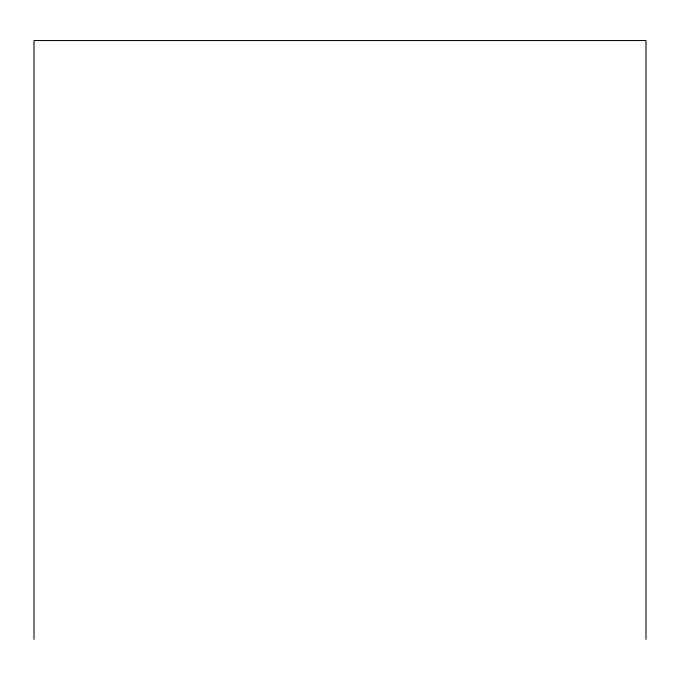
<?xml version="1.0" encoding="UTF-8"?>
<svg xmlns="http://www.w3.org/2000/svg" width="680" height="680" viewBox="0 0 680 680"><rect width="100%" height="100%" fill="white"/><g stroke="black" fill="none" stroke-linecap="round" stroke-linejoin="round"><path stroke-width="1.02" d="M646 639.429L646 40.57L34 40.57L34 639.429"/></g></svg>
